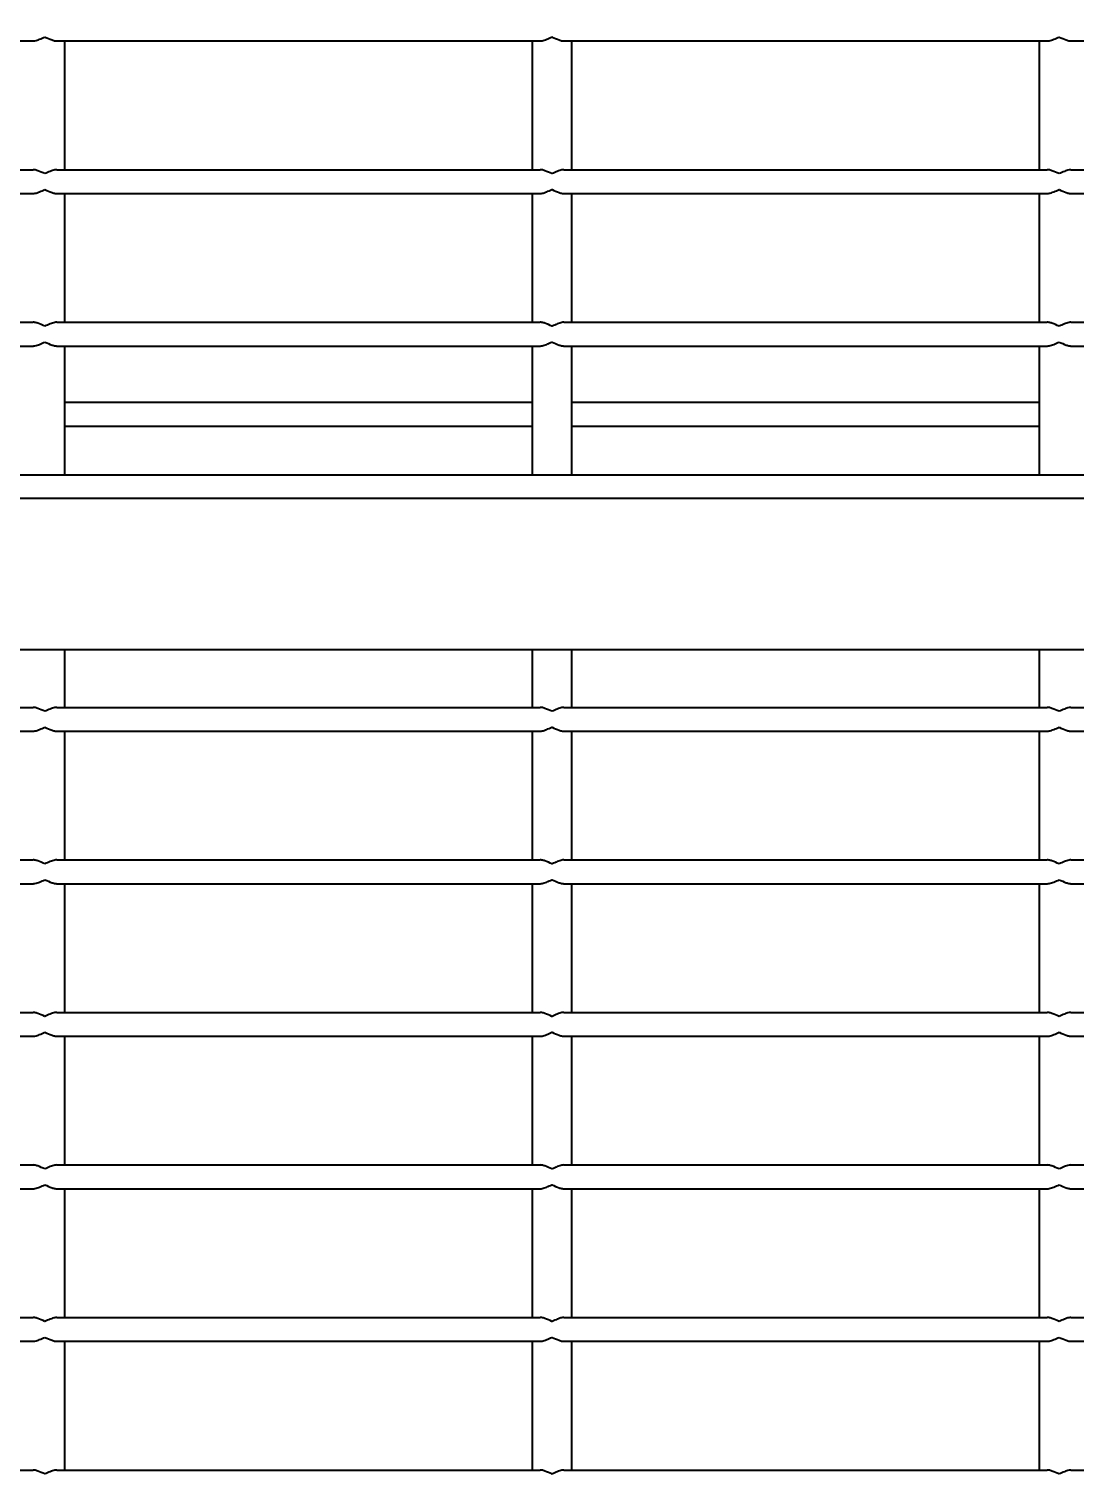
# Model space of a CAD drawing. Header units: millimetres. Extents: x 1293 to 41893, y 1011 to 26911.
# Drawn here: x 16609.7 to 16819.2, y 11190.9 to 11481.8 of the extents above; entities that cross this region are included whole.
import ezdxf

# ---------------------------------------------------------------- set-up
doc = ezdxf.new("R2010")
doc.units = ezdxf.units.MM
doc.header["$LTSCALE"] = 50
doc.layers.add('CAPA_1', color=7, linetype='Continuous')
doc.layers.add('PASILLOS', color=2, linetype='Continuous')
doc.styles.add('SLDTEXTSTYLE0', font='TXT', dxfattribs={"width": 0.75})
doc.dimstyles.new('SLDDIMSTYLE0', dxfattribs={"dimtxt": 100, "dimasz": 100, "dimexe": 0, "dimexo": 0.0625, "dimgap": 25, "dimtad": 2, "dimdec": 0, "dimrnd": 1e-09, "dimzin": 12, "dimdsep": 46, "dimtxsty": 'SLDTEXTSTYLE0', "dimsah": 1, "dimcen": 0.09, "dimadec": 0, "dimazin": 3, "dimtfac": 1, "dimtdec": 0, "dimtofl": 0, "dimtmove": 0, "dimatfit": 3, "dimfxl": 1, "dimfrac": 2, "dimtolj": 1, "dimtzin": 12, "dimarcsym": 0})

# ---------------------------------------------------------------- blocks, each defined once
blk = doc.blocks.new('_D_16')
at = {"layer": 'CAPA_1', "transparency": 16777216}
for p, q in [((7974.69, 13667.35), (7974.69, 9974.87)), ((18069.94, 13667.83), (18069.94, 9974.87)), ((7974.69, 10024.87), (18069.94, 10024.87))]:
    blk.add_line(p, q, dxfattribs=at)
for points in [[(7974.69, 10024.87), (8074.69, 10009.48), (8074.69, 10040.25)], [(18069.94, 10024.87), (17969.94, 10040.25), (17969.94, 10009.48)]]:
    blk.add_solid(points, dxfattribs=at)
at = {"layer": 'CAPA_1', "transparency": 16777216, "insert": (12837.59, 10153.77), "char_height": 100, "attachment_point": 1, "style": 'SLDTEXTSTYLE0'}
blk.add_mtext('10095', dxfattribs=at)

msp = doc.modelspace()

# ---------------------------------------------------------------- linework, layer by layer
at = {"layer": 'PASILLOS', "linetype": 'Continuous', "lineweight": 25}
for p, q in [((16513.6240732, 11479.4498926), (16610.4615732, 11479.4498926)), ((16615.2240732, 11479.4498926), (16712.0615732, 11479.4498926)), ((16616.8115732, 11453.6723926), (16616.8115732, 11479.4498926)), ((16710.4740732, 11479.4498926), (16710.4740732, 11453.6723926)), ((16716.8240732, 11479.4498926), (16813.6615732, 11479.4498926)), ((16718.4115732, 11453.6723926), (16718.4115732, 11479.4498926)), ((16812.0740732, 11479.4498926), (16812.0740732, 11453.6723926)), ((16818.4240732, 11479.4498926), (16915.2615732, 11479.4498926)), ((16513.6240732, 11453.6723926), (16610.4615732, 11453.6723926)), ((16615.2240732, 11453.6723926), (16712.0615732, 11453.6723926)), ((16716.8240732, 11453.6723926), (16813.6615732, 11453.6723926)), ((16818.4240732, 11453.6723926), (16915.2615732, 11453.6723926)), ((16513.6240732, 11448.9098926), (16610.4615732, 11448.9098926)), ((16615.2240732, 11448.9098926), (16712.0615732, 11448.9098926)), ((16616.8115732, 11423.1323926), (16616.8115732, 11448.9098926)), ((16710.4740732, 11448.9098926), (16710.4740732, 11423.1323926)), ((16716.8240732, 11448.9098926), (16813.6615732, 11448.9098926)), ((16718.4115732, 11423.1323926), (16718.4115732, 11448.9098926)), ((16812.0740732, 11448.9098926), (16812.0740732, 11423.1323926)), ((16818.4240732, 11448.9098926), (16915.2615732, 11448.9098926)), ((16513.6240732, 11423.1323926), (16610.4615732, 11423.1323926)), ((16615.2240732, 11423.1323926), (16712.0615732, 11423.1323926)), ((16716.8240732, 11423.1323926), (16813.6615732, 11423.1323926)), ((16818.4240732, 11423.1323926), (16915.2615732, 11423.1323926)), ((16513.6240732, 11418.3698926), (16610.4615732, 11418.3698926)), ((16615.2240732, 11418.3698926), (16712.0615732, 11418.3698926)), ((16616.8115732, 11392.5923926), (16616.8115732, 11418.3698926)), ((16710.4740732, 11418.3698926), (16710.4740732, 11392.5923926)), ((16716.8240732, 11418.3698926), (16813.6615732, 11418.3698926)), ((16718.4115732, 11392.5923926), (16718.4115732, 11418.3698926)), ((16812.0740732, 11418.3698926), (16812.0740732, 11392.5923926)), ((16818.4240732, 11418.3698926), (16915.2615732, 11418.3698926)), ((16616.8115732, 11407.0990597), (16710.4740732, 11407.0990597)), ((16718.4115732, 11407.0990597), (16812.0740732, 11407.0990597)), ((16616.8115732, 11402.3365597), (16710.4740732, 11402.3365597)), ((16718.4115732, 11402.3365597), (16812.0740732, 11402.3365597)), ((16513.6240732, 11392.5923926), (16610.4615732, 11392.5923926)), ((16610.4615732, 11392.5923926), (16615.2240732, 11392.5923926)), ((16615.2240732, 11392.5923926), (16712.0615732, 11392.5923926)), ((16712.0615732, 11392.5923926), (16716.8240732, 11392.5923926)), ((16716.8240732, 11392.5923926), (16813.6615732, 11392.5923926)), ((16813.6615732, 11392.5923926), (16818.4240732, 11392.5923926)), ((16818.4240732, 11392.5923926), (16915.2615732, 11392.5923926)), ((17041.4678232, 11387.8298926), (16285.8178232, 11387.8298926)), ((17041.4678232, 11357.5123926), (16285.8178232, 11357.5123926)), ((16616.8115732, 11346.0190597), (16616.8115732, 11357.5123926)), ((16710.4740732, 11357.5123926), (16710.4740732, 11346.0190597)), ((16718.4115732, 11346.0190597), (16718.4115732, 11357.5123926)), ((16812.0740732, 11357.5123926), (16812.0740732, 11346.0190597)), ((16513.6240732, 11346.0190597), (16610.4615732, 11346.0190597)), ((16615.2240732, 11346.0190597), (16712.0615732, 11346.0190597)), ((16716.8240732, 11346.0190597), (16813.6615732, 11346.0190597)), ((16818.4240732, 11346.0190597), (16915.2615732, 11346.0190597)), ((16513.6240732, 11341.2565597), (16610.4615732, 11341.2565597)), ((16615.2240732, 11341.2565597), (16712.0615732, 11341.2565597)), ((16616.8115732, 11315.4790597), (16616.8115732, 11341.2565597)), ((16710.4740732, 11341.2565597), (16710.4740732, 11315.4790597)), ((16716.8240732, 11341.2565597), (16813.6615732, 11341.2565597)), ((16718.4115732, 11315.4790597), (16718.4115732, 11341.2565597)), ((16812.0740732, 11341.2565597), (16812.0740732, 11315.4790597)), ((16818.4240732, 11341.2565597), (16915.2615732, 11341.2565597)), ((16513.6240732, 11315.4790597), (16610.4615732, 11315.4790597)), ((16615.2240732, 11315.4790597), (16712.0615732, 11315.4790597)), ((16716.8240732, 11315.4790597), (16813.6615732, 11315.4790597)), ((16818.4240732, 11315.4790597), (16915.2615732, 11315.4790597)), ((16513.6240732, 11310.7165597), (16610.4615732, 11310.7165597)), ((16615.2240732, 11310.7165597), (16712.0615732, 11310.7165597)), ((16616.8115732, 11284.9390597), (16616.8115732, 11310.7165597)), ((16710.4740732, 11310.7165597), (16710.4740732, 11284.9390597)), ((16716.8240732, 11310.7165597), (16813.6615732, 11310.7165597)), ((16718.4115732, 11284.9390597), (16718.4115732, 11310.7165597)), ((16812.0740732, 11310.7165597), (16812.0740732, 11284.9390597)), ((16818.4240732, 11310.7165597), (16915.2615732, 11310.7165597)), ((16513.6240732, 11284.9390597), (16610.4615732, 11284.9390597)), ((16615.2240732, 11284.9390597), (16712.0615732, 11284.9390597)), ((16716.8240732, 11284.9390597), (16813.6615732, 11284.9390597)), ((16818.4240732, 11284.9390597), (16915.2615732, 11284.9390597)), ((16513.6240732, 11280.1765597), (16610.4615732, 11280.1765597)), ((16615.2240732, 11280.1765597), (16712.0615732, 11280.1765597)), ((16616.8115732, 11254.3990597), (16616.8115732, 11280.1765597)), ((16710.4740732, 11280.1765597), (16710.4740732, 11254.3990597)), ((16716.8240732, 11280.1765597), (16813.6615732, 11280.1765597)), ((16718.4115732, 11254.3990597), (16718.4115732, 11280.1765597)), ((16812.0740732, 11280.1765597), (16812.0740732, 11254.3990597)), ((16818.4240732, 11280.1765597), (16915.2615732, 11280.1765597)), ((16513.6240732, 11254.3990597), (16610.4615732, 11254.3990597)), ((16615.2240732, 11254.3990597), (16712.0615732, 11254.3990597)), ((16716.8240732, 11254.3990597), (16813.6615732, 11254.3990597)), ((16818.4240732, 11254.3990597), (16915.2615732, 11254.3990597)), ((16513.6240732, 11249.6365597), (16610.4615732, 11249.6365597)), ((16615.2240732, 11249.6365597), (16712.0615732, 11249.6365597)), ((16616.8115732, 11223.8590597), (16616.8115732, 11249.6365597)), ((16710.4740732, 11249.6365597), (16710.4740732, 11223.8590597)), ((16716.8240732, 11249.6365597), (16813.6615732, 11249.6365597)), ((16718.4115732, 11223.8590597), (16718.4115732, 11249.6365597)), ((16812.0740732, 11249.6365597), (16812.0740732, 11223.8590597)), ((16818.4240732, 11249.6365597), (16915.2615732, 11249.6365597)), ((16513.6240732, 11223.8590597), (16610.4615732, 11223.8590597)), ((16615.2240732, 11223.8590597), (16712.0615732, 11223.8590597)), ((16716.8240732, 11223.8590597), (16813.6615732, 11223.8590597)), ((16818.4240732, 11223.8590597), (16915.2615732, 11223.8590597)), ((16513.6240732, 11219.0965597), (16610.4615732, 11219.0965597)), ((16615.2240732, 11219.0965597), (16712.0615732, 11219.0965597)), ((16616.8115732, 11193.3190597), (16616.8115732, 11219.0965597)), ((16710.4740732, 11219.0965597), (16710.4740732, 11193.3190597)), ((16716.8240732, 11219.0965597), (16813.6615732, 11219.0965597)), ((16718.4115732, 11193.3190597), (16718.4115732, 11219.0965597)), ((16812.0740732, 11219.0965597), (16812.0740732, 11193.3190597)), ((16818.4240732, 11219.0965597), (16915.2615732, 11219.0965597)), ((16513.6240732, 11193.3190597), (16610.4615732, 11193.3190597)), ((16615.2240732, 11193.3190597), (16712.0615732, 11193.3190597)), ((16716.8240732, 11193.3190597), (16813.6615732, 11193.3190597)), ((16818.4240732, 11193.3190597), (16915.2615732, 11193.3190597))]:
    msp.add_line(p, q, dxfattribs=at)
for points, knots in [([(16610.4615732, 11479.4498926), (16610.588376, 11479.4597347), (16611.0042281, 11479.4920122), (16611.8068173, 11479.7842233), (16612.4838178, 11480.0830837), (16612.8389892, 11480.2419279), (16612.8428232, 11480.2436426)], [0, 0, 0, 0, 0.1723614537, 0.5652622384, 0.9953071929, 1, 1, 1, 1]), ([(16612.8428232, 11480.2436426), (16612.846657, 11480.2419281), (16613.3265646, 11480.0273067), (16614.039838, 11479.7089008), (16614.8238008, 11479.4743839), (16615.1249339, 11479.4559586), (16615.2240732, 11479.4498926)], [0, 0, 0, 0, 0.0046971273, 0.5879730074, 0.8643521995, 1, 1, 1, 1]), ([(16712.0615732, 11479.4498926), (16712.188376, 11479.4597347), (16712.6042281, 11479.4920122), (16713.4068173, 11479.7842233), (16714.0838178, 11480.0830837), (16714.4389892, 11480.2419279), (16714.4428232, 11480.2436426)], [0, 0, 0, 0, 0.1723614537, 0.5652622384, 0.9953071929, 1, 1, 1, 1]), ([(16714.4428232, 11480.2436426), (16714.446657, 11480.2419281), (16714.9265646, 11480.0273067), (16715.639838, 11479.7089008), (16716.4238008, 11479.4743839), (16716.7249339, 11479.4559586), (16716.8240732, 11479.4498926)], [0, 0, 0, 0, 0.00469712726, 0.58797300745, 0.86435219951, 1, 1, 1, 1]), ([(16813.6615732, 11479.4498926), (16813.788376, 11479.4597347), (16814.2042281, 11479.4920122), (16815.0068173, 11479.7842233), (16815.6838178, 11480.0830837), (16816.0389892, 11480.2419279), (16816.0428232, 11480.2436426)], [0, 0, 0, 0, 0.1723614537, 0.5652622384, 0.9953071929, 1, 1, 1, 1]), ([(16816.0428232, 11480.2436426), (16816.046657, 11480.2419281), (16816.5265646, 11480.0273067), (16817.239838, 11479.7089008), (16818.0238008, 11479.4743839), (16818.3249339, 11479.4559586), (16818.4240732, 11479.4498926)], [0, 0, 0, 0, 0.0046971273, 0.5879730074, 0.8643521995, 1, 1, 1, 1]), ([(16612.8428232, 11452.8786426), (16612.8389893, 11452.8803571), (16612.3590818, 11453.0949785), (16611.6458083, 11453.4133844), (16610.8618455, 11453.6479013), (16610.5607124, 11453.6663266), (16610.4615732, 11453.6723926)], [0, 0, 0, 0, 0.0046971273, 0.5879730074, 0.8643521995, 1, 1, 1, 1]), ([(16615.2240732, 11453.6723926), (16615.0972703, 11453.6625505), (16614.6814182, 11453.630273), (16613.878829, 11453.3380619), (16613.2018285, 11453.0392015), (16612.8466571, 11452.8803572), (16612.8428232, 11452.8786426)], [0, 0, 0, 0, 0.1723614537, 0.5652622384, 0.9953071929, 1, 1, 1, 1]), ([(16714.4428232, 11452.8786426), (16714.4389893, 11452.8803571), (16713.9590818, 11453.0949785), (16713.2458083, 11453.4133844), (16712.4618455, 11453.6479013), (16712.1607124, 11453.6663266), (16712.0615732, 11453.6723926)], [0, 0, 0, 0, 0.0046971273, 0.5879730074, 0.8643521995, 1, 1, 1, 1]), ([(16716.8240732, 11453.6723926), (16716.6972703, 11453.6625505), (16716.2814182, 11453.630273), (16715.478829, 11453.3380619), (16714.8018285, 11453.0392015), (16714.4466571, 11452.8803572), (16714.4428232, 11452.8786426)], [0, 0, 0, 0, 0.1723614537, 0.5652622384, 0.9953071929, 1, 1, 1, 1]), ([(16816.0428232, 11452.8786426), (16816.0389893, 11452.8803571), (16815.5590818, 11453.0949785), (16814.8458083, 11453.4133844), (16814.0618455, 11453.6479013), (16813.7607124, 11453.6663266), (16813.6615732, 11453.6723926)], [0, 0, 0, 0, 0.0046971273, 0.5879730073, 0.8643521995, 1, 1, 1, 1]), ([(16818.4240732, 11453.6723926), (16818.2972703, 11453.6625505), (16817.8814182, 11453.630273), (16817.078829, 11453.3380619), (16816.4018285, 11453.0392015), (16816.0466571, 11452.8803572), (16816.0428232, 11452.8786426)], [0, 0, 0, 0, 0.1723614537, 0.5652622384, 0.9953071929, 1, 1, 1, 1]), ([(16610.4615732, 11448.9098926), (16610.588376, 11448.9197347), (16611.0042281, 11448.9520122), (16611.8068173, 11449.2442233), (16612.4838178, 11449.5430837), (16612.8389892, 11449.7019279), (16612.8428232, 11449.7036426)], [0, 0, 0, 0, 0.1723614537, 0.5652622384, 0.9953071929, 1, 1, 1, 1]), ([(16612.8428232, 11449.7036426), (16612.846657, 11449.7019281), (16613.3265646, 11449.4873067), (16614.039838, 11449.1689008), (16614.8238008, 11448.9343839), (16615.1249339, 11448.9159586), (16615.2240732, 11448.9098926)], [0, 0, 0, 0, 0.00469712726, 0.58797300742, 0.86435219951, 1, 1, 1, 1]), ([(16712.0615732, 11448.9098926), (16712.188376, 11448.9197347), (16712.6042281, 11448.9520122), (16713.4068173, 11449.2442233), (16714.0838178, 11449.5430837), (16714.4389892, 11449.7019279), (16714.4428232, 11449.7036426)], [0, 0, 0, 0, 0.1723614537, 0.5652622384, 0.9953071929, 1, 1, 1, 1]), ([(16714.4428232, 11449.7036426), (16714.446657, 11449.7019281), (16714.9265646, 11449.4873067), (16715.639838, 11449.1689008), (16716.4238008, 11448.9343839), (16716.7249339, 11448.9159586), (16716.8240732, 11448.9098926)], [0, 0, 0, 0, 0.00469712726, 0.58797300745, 0.86435219951, 1, 1, 1, 1]), ([(16813.6615732, 11448.9098926), (16813.788376, 11448.9197347), (16814.2042281, 11448.9520122), (16815.0068173, 11449.2442233), (16815.6838178, 11449.5430837), (16816.0389892, 11449.7019279), (16816.0428232, 11449.7036426)], [0, 0, 0, 0, 0.1723614537, 0.5652622384, 0.9953071929, 1, 1, 1, 1]), ([(16816.0428232, 11449.7036426), (16816.046657, 11449.7019281), (16816.5265646, 11449.4873067), (16817.239838, 11449.1689008), (16818.0238008, 11448.9343839), (16818.3249339, 11448.9159586), (16818.4240732, 11448.9098926)], [0, 0, 0, 0, 0.0046971273, 0.5879730074, 0.8643521995, 1, 1, 1, 1]), ([(16612.8428232, 11422.3386426), (16612.8389893, 11422.3403571), (16612.3590818, 11422.5549785), (16611.6458083, 11422.8733844), (16610.8618455, 11423.1079013), (16610.5607124, 11423.1263266), (16610.4615732, 11423.1323926)], [0, 0, 0, 0, 0.0046971273, 0.5879730074, 0.8643521995, 1, 1, 1, 1]), ([(16615.2240732, 11423.1323926), (16615.0972703, 11423.1225505), (16614.6814182, 11423.090273), (16613.878829, 11422.7980619), (16613.2018285, 11422.4992015), (16612.8466571, 11422.3403572), (16612.8428232, 11422.3386426)], [0, 0, 0, 0, 0.1723614537, 0.5652622384, 0.9953071929, 1, 1, 1, 1]), ([(16714.4428232, 11422.3386426), (16714.4389893, 11422.3403571), (16713.9590818, 11422.5549785), (16713.2458083, 11422.8733844), (16712.4618455, 11423.1079013), (16712.1607124, 11423.1263266), (16712.0615732, 11423.1323926)], [0, 0, 0, 0, 0.0046971273, 0.5879730074, 0.8643521995, 1, 1, 1, 1]), ([(16716.8240732, 11423.1323926), (16716.6972703, 11423.1225505), (16716.2814182, 11423.090273), (16715.478829, 11422.7980619), (16714.8018285, 11422.4992015), (16714.4466571, 11422.3403572), (16714.4428232, 11422.3386426)], [0, 0, 0, 0, 0.1723614537, 0.5652622384, 0.9953071929, 1, 1, 1, 1]), ([(16816.0428232, 11422.3386426), (16816.0389893, 11422.3403571), (16815.5590818, 11422.5549785), (16814.8458083, 11422.8733844), (16814.0618455, 11423.1079013), (16813.7607124, 11423.1263266), (16813.6615732, 11423.1323926)], [0, 0, 0, 0, 0.0046971273, 0.5879730073, 0.8643521995, 1, 1, 1, 1]), ([(16818.4240732, 11423.1323926), (16818.2972703, 11423.1225505), (16817.8814182, 11423.090273), (16817.078829, 11422.7980619), (16816.4018285, 11422.4992015), (16816.0466571, 11422.3403572), (16816.0428232, 11422.3386426)], [0, 0, 0, 0, 0.1723614537, 0.5652622384, 0.9953071929, 1, 1, 1, 1]), ([(16610.4615732, 11418.3698926), (16610.588376, 11418.3797347), (16611.0042281, 11418.4120122), (16611.8068173, 11418.7042233), (16612.4838178, 11419.0030837), (16612.8389892, 11419.1619279), (16612.8428232, 11419.1636426)], [0, 0, 0, 0, 0.1723614537, 0.5652622384, 0.9953071929, 1, 1, 1, 1]), ([(16612.8428232, 11419.1636426), (16612.846657, 11419.1619281), (16613.3265646, 11418.9473067), (16614.039838, 11418.6289008), (16614.8238008, 11418.3943839), (16615.1249339, 11418.3759586), (16615.2240732, 11418.3698926)], [0, 0, 0, 0, 0.00469712726, 0.58797300742, 0.86435219951, 1, 1, 1, 1]), ([(16712.0615732, 11418.3698926), (16712.188376, 11418.3797347), (16712.6042281, 11418.4120122), (16713.4068173, 11418.7042233), (16714.0838178, 11419.0030837), (16714.4389892, 11419.1619279), (16714.4428232, 11419.1636426)], [0, 0, 0, 0, 0.1723614537, 0.5652622384, 0.9953071929, 1, 1, 1, 1]), ([(16714.4428232, 11419.1636426), (16714.446657, 11419.1619281), (16714.9265646, 11418.9473067), (16715.639838, 11418.6289008), (16716.4238008, 11418.3943839), (16716.7249339, 11418.3759586), (16716.8240732, 11418.3698926)], [0, 0, 0, 0, 0.00469712726, 0.58797300745, 0.86435219951, 1, 1, 1, 1]), ([(16813.6615732, 11418.3698926), (16813.788376, 11418.3797347), (16814.2042281, 11418.4120122), (16815.0068173, 11418.7042233), (16815.6838178, 11419.0030837), (16816.0389892, 11419.1619279), (16816.0428232, 11419.1636426)], [0, 0, 0, 0, 0.1723614537, 0.5652622384, 0.9953071929, 1, 1, 1, 1]), ([(16816.0428232, 11419.1636426), (16816.046657, 11419.1619281), (16816.5265646, 11418.9473067), (16817.239838, 11418.6289008), (16818.0238008, 11418.3943839), (16818.3249339, 11418.3759586), (16818.4240732, 11418.3698926)], [0, 0, 0, 0, 0.0046971273, 0.5879730074, 0.8643521995, 1, 1, 1, 1]), ([(16612.8428232, 11345.2253097), (16612.8389893, 11345.2270242), (16612.3590818, 11345.4416455), (16611.6458083, 11345.7600515), (16610.8618455, 11345.9945683), (16610.5607124, 11346.0129937), (16610.4615732, 11346.0190597)], [0, 0, 0, 0, 0.00469712726, 0.58797300738, 0.86435219951, 1, 1, 1, 1]), ([(16615.2240732, 11346.0190597), (16615.0972703, 11346.0092175), (16614.6814182, 11345.9769401), (16613.878829, 11345.6847289), (16613.2018285, 11345.3858685), (16612.8466571, 11345.2270243), (16612.8428232, 11345.2253097)], [0, 0, 0, 0, 0.1723614537, 0.5652622384, 0.9953071929, 1, 1, 1, 1]), ([(16714.4428232, 11345.2253097), (16714.4389893, 11345.2270242), (16713.9590818, 11345.4416455), (16713.2458083, 11345.7600515), (16712.4618455, 11345.9945683), (16712.1607124, 11346.0129937), (16712.0615732, 11346.0190597)], [0, 0, 0, 0, 0.0046971273, 0.5879730074, 0.8643521995, 1, 1, 1, 1]), ([(16716.8240732, 11346.0190597), (16716.6972703, 11346.0092175), (16716.2814182, 11345.9769401), (16715.478829, 11345.6847289), (16714.8018285, 11345.3858685), (16714.4466571, 11345.2270243), (16714.4428232, 11345.2253097)], [0, 0, 0, 0, 0.1723614537, 0.5652622384, 0.9953071929, 1, 1, 1, 1]), ([(16816.0428232, 11345.2253097), (16816.0389893, 11345.2270242), (16815.5590818, 11345.4416455), (16814.8458083, 11345.7600515), (16814.0618455, 11345.9945683), (16813.7607124, 11346.0129937), (16813.6615732, 11346.0190597)], [0, 0, 0, 0, 0.00469712726, 0.58797300734, 0.86435219951, 1, 1, 1, 1]), ([(16818.4240732, 11346.0190597), (16818.2972703, 11346.0092175), (16817.8814182, 11345.9769401), (16817.078829, 11345.6847289), (16816.4018285, 11345.3858685), (16816.0466571, 11345.2270243), (16816.0428232, 11345.2253097)], [0, 0, 0, 0, 0.1723614537, 0.5652622384, 0.9953071929, 1, 1, 1, 1]), ([(16610.4615732, 11341.2565597), (16610.588376, 11341.2664018), (16611.0042281, 11341.2986793), (16611.8068173, 11341.5908904), (16612.4838178, 11341.8897508), (16612.8389892, 11342.048595), (16612.8428232, 11342.0503097)], [0, 0, 0, 0, 0.1723614537, 0.5652622384, 0.9953071929, 1, 1, 1, 1]), ([(16612.8428232, 11342.0503097), (16612.846657, 11342.0485951), (16613.3265646, 11341.8339738), (16614.039838, 11341.5155678), (16614.8238008, 11341.281051), (16615.1249339, 11341.2626257), (16615.2240732, 11341.2565597)], [0, 0, 0, 0, 0.00469712726, 0.58797300742, 0.86435219951, 1, 1, 1, 1]), ([(16712.0615732, 11341.2565597), (16712.188376, 11341.2664018), (16712.6042281, 11341.2986793), (16713.4068173, 11341.5908904), (16714.0838178, 11341.8897508), (16714.4389892, 11342.048595), (16714.4428232, 11342.0503097)], [0, 0, 0, 0, 0.1723614537, 0.5652622384, 0.9953071929, 1, 1, 1, 1]), ([(16714.4428232, 11342.0503097), (16714.446657, 11342.0485951), (16714.9265646, 11341.8339738), (16715.639838, 11341.5155678), (16716.4238008, 11341.281051), (16716.7249339, 11341.2626257), (16716.8240732, 11341.2565597)], [0, 0, 0, 0, 0.0046971273, 0.5879730075, 0.8643521995, 1, 1, 1, 1]), ([(16813.6615732, 11341.2565597), (16813.788376, 11341.2664018), (16814.2042281, 11341.2986793), (16815.0068173, 11341.5908904), (16815.6838178, 11341.8897508), (16816.0389892, 11342.048595), (16816.0428232, 11342.0503097)], [0, 0, 0, 0, 0.17236145371, 0.5652622384, 0.99530719289, 1, 1, 1, 1]), ([(16816.0428232, 11342.0503097), (16816.046657, 11342.0485951), (16816.5265646, 11341.8339738), (16817.239838, 11341.5155678), (16818.0238008, 11341.281051), (16818.3249339, 11341.2626257), (16818.4240732, 11341.2565597)], [0, 0, 0, 0, 0.0046971273, 0.5879730074, 0.8643521995, 1, 1, 1, 1]), ([(16612.8428232, 11314.6853097), (16612.8389893, 11314.6870242), (16612.3590818, 11314.9016455), (16611.6458083, 11315.2200515), (16610.8618455, 11315.4545683), (16610.5607124, 11315.4729937), (16610.4615732, 11315.4790597)], [0, 0, 0, 0, 0.0046971273, 0.5879730074, 0.8643521995, 1, 1, 1, 1]), ([(16615.2240732, 11315.4790597), (16615.0972703, 11315.4692175), (16614.6814182, 11315.4369401), (16613.878829, 11315.1447289), (16613.2018285, 11314.8458685), (16612.8466571, 11314.6870243), (16612.8428232, 11314.6853097)], [0, 0, 0, 0, 0.1723614537, 0.5652622384, 0.9953071929, 1, 1, 1, 1]), ([(16714.4428232, 11314.6853097), (16714.4389893, 11314.6870242), (16713.9590818, 11314.9016455), (16713.2458083, 11315.2200515), (16712.4618455, 11315.4545683), (16712.1607124, 11315.4729937), (16712.0615732, 11315.4790597)], [0, 0, 0, 0, 0.0046971273, 0.5879730074, 0.8643521995, 1, 1, 1, 1]), ([(16716.8240732, 11315.4790597), (16716.6972703, 11315.4692175), (16716.2814182, 11315.4369401), (16715.478829, 11315.1447289), (16714.8018285, 11314.8458685), (16714.4466571, 11314.6870243), (16714.4428232, 11314.6853097)], [0, 0, 0, 0, 0.1723614537, 0.5652622384, 0.9953071929, 1, 1, 1, 1]), ([(16816.0428232, 11314.6853097), (16816.0389893, 11314.6870242), (16815.5590818, 11314.9016455), (16814.8458083, 11315.2200515), (16814.0618455, 11315.4545683), (16813.7607124, 11315.4729937), (16813.6615732, 11315.4790597)], [0, 0, 0, 0, 0.0046971273, 0.5879730073, 0.8643521995, 1, 1, 1, 1]), ([(16818.4240732, 11315.4790597), (16818.2972703, 11315.4692175), (16817.8814182, 11315.4369401), (16817.078829, 11315.1447289), (16816.4018285, 11314.8458685), (16816.0466571, 11314.6870243), (16816.0428232, 11314.6853097)], [0, 0, 0, 0, 0.1723614537, 0.5652622384, 0.9953071929, 1, 1, 1, 1]), ([(16610.4615732, 11310.7165597), (16610.588376, 11310.7264018), (16611.0042281, 11310.7586793), (16611.8068173, 11311.0508904), (16612.4838178, 11311.3497508), (16612.8389892, 11311.508595), (16612.8428232, 11311.5103097)], [0, 0, 0, 0, 0.17236145372, 0.56526223842, 0.99530719289, 1, 1, 1, 1]), ([(16612.8428232, 11311.5103097), (16612.846657, 11311.5085951), (16613.3265646, 11311.2939738), (16614.039838, 11310.9755678), (16614.8238008, 11310.741051), (16615.1249339, 11310.7226257), (16615.2240732, 11310.7165597)], [0, 0, 0, 0, 0.0046971273, 0.5879730074, 0.8643521995, 1, 1, 1, 1]), ([(16712.0615732, 11310.7165597), (16712.188376, 11310.7264018), (16712.6042281, 11310.7586793), (16713.4068173, 11311.0508904), (16714.0838178, 11311.3497508), (16714.4389892, 11311.508595), (16714.4428232, 11311.5103097)], [0, 0, 0, 0, 0.1723614537, 0.5652622384, 0.9953071929, 1, 1, 1, 1]), ([(16714.4428232, 11311.5103097), (16714.446657, 11311.5085951), (16714.9265646, 11311.2939738), (16715.639838, 11310.9755678), (16716.4238008, 11310.741051), (16716.7249339, 11310.7226257), (16716.8240732, 11310.7165597)], [0, 0, 0, 0, 0.0046971273, 0.5879730075, 0.8643521995, 1, 1, 1, 1]), ([(16813.6615732, 11310.7165597), (16813.788376, 11310.7264018), (16814.2042281, 11310.7586793), (16815.0068173, 11311.0508904), (16815.6838178, 11311.3497508), (16816.0389892, 11311.508595), (16816.0428232, 11311.5103097)], [0, 0, 0, 0, 0.1723614537, 0.5652622384, 0.9953071929, 1, 1, 1, 1]), ([(16816.0428232, 11311.5103097), (16816.046657, 11311.5085951), (16816.5265646, 11311.2939738), (16817.239838, 11310.9755678), (16818.0238008, 11310.741051), (16818.3249339, 11310.7226257), (16818.4240732, 11310.7165597)], [0, 0, 0, 0, 0.0046971273, 0.5879730074, 0.8643521995, 1, 1, 1, 1]), ([(16612.8428232, 11284.1453097), (16612.8389893, 11284.1470242), (16612.3590818, 11284.3616455), (16611.6458083, 11284.6800515), (16610.8618455, 11284.9145683), (16610.5607124, 11284.9329937), (16610.4615732, 11284.9390597)], [0, 0, 0, 0, 0.0046971273, 0.5879730074, 0.8643521995, 1, 1, 1, 1]), ([(16615.2240732, 11284.9390597), (16615.0972703, 11284.9292175), (16614.6814182, 11284.8969401), (16613.878829, 11284.6047289), (16613.2018285, 11284.3058685), (16612.8466571, 11284.1470243), (16612.8428232, 11284.1453097)], [0, 0, 0, 0, 0.1723614537, 0.5652622384, 0.9953071929, 1, 1, 1, 1]), ([(16714.4428232, 11284.1453097), (16714.4389893, 11284.1470242), (16713.9590818, 11284.3616455), (16713.2458083, 11284.6800515), (16712.4618455, 11284.9145683), (16712.1607124, 11284.9329937), (16712.0615732, 11284.9390597)], [0, 0, 0, 0, 0.0046971273, 0.5879730074, 0.8643521995, 1, 1, 1, 1]), ([(16716.8240732, 11284.9390597), (16716.6972703, 11284.9292175), (16716.2814182, 11284.8969401), (16715.478829, 11284.6047289), (16714.8018285, 11284.3058685), (16714.4466571, 11284.1470243), (16714.4428232, 11284.1453097)], [0, 0, 0, 0, 0.1723614537, 0.5652622384, 0.9953071929, 1, 1, 1, 1]), ([(16816.0428232, 11284.1453097), (16816.0389893, 11284.1470242), (16815.5590818, 11284.3616455), (16814.8458083, 11284.6800515), (16814.0618455, 11284.9145683), (16813.7607124, 11284.9329937), (16813.6615732, 11284.9390597)], [0, 0, 0, 0, 0.0046971273, 0.5879730073, 0.8643521995, 1, 1, 1, 1]), ([(16818.4240732, 11284.9390597), (16818.2972703, 11284.9292175), (16817.8814182, 11284.8969401), (16817.078829, 11284.6047289), (16816.4018285, 11284.3058685), (16816.0466571, 11284.1470243), (16816.0428232, 11284.1453097)], [0, 0, 0, 0, 0.1723614537, 0.5652622384, 0.9953071929, 1, 1, 1, 1]), ([(16610.4615732, 11280.1765597), (16610.588376, 11280.1864018), (16611.0042281, 11280.2186793), (16611.8068173, 11280.5108904), (16612.4838178, 11280.8097508), (16612.8389892, 11280.968595), (16612.8428232, 11280.9703097)], [0, 0, 0, 0, 0.1723614537, 0.5652622384, 0.9953071929, 1, 1, 1, 1]), ([(16612.8428232, 11280.9703097), (16612.846657, 11280.9685951), (16613.3265646, 11280.7539738), (16614.039838, 11280.4355678), (16614.8238008, 11280.201051), (16615.1249339, 11280.1826257), (16615.2240732, 11280.1765597)], [0, 0, 0, 0, 0.0046971273, 0.5879730074, 0.8643521995, 1, 1, 1, 1]), ([(16712.0615732, 11280.1765597), (16712.188376, 11280.1864018), (16712.6042281, 11280.2186793), (16713.4068173, 11280.5108904), (16714.0838178, 11280.8097508), (16714.4389892, 11280.968595), (16714.4428232, 11280.9703097)], [0, 0, 0, 0, 0.1723614537, 0.5652622384, 0.9953071929, 1, 1, 1, 1]), ([(16714.4428232, 11280.9703097), (16714.446657, 11280.9685951), (16714.9265646, 11280.7539738), (16715.639838, 11280.4355678), (16716.4238008, 11280.201051), (16716.7249339, 11280.1826257), (16716.8240732, 11280.1765597)], [0, 0, 0, 0, 0.0046971273, 0.5879730075, 0.8643521995, 1, 1, 1, 1]), ([(16813.6615732, 11280.1765597), (16813.788376, 11280.1864018), (16814.2042281, 11280.2186793), (16815.0068173, 11280.5108904), (16815.6838178, 11280.8097508), (16816.0389892, 11280.968595), (16816.0428232, 11280.9703097)], [0, 0, 0, 0, 0.17236145371, 0.5652622384, 0.99530719289, 1, 1, 1, 1]), ([(16816.0428232, 11280.9703097), (16816.046657, 11280.9685951), (16816.5265646, 11280.7539738), (16817.239838, 11280.4355678), (16818.0238008, 11280.201051), (16818.3249339, 11280.1826257), (16818.4240732, 11280.1765597)], [0, 0, 0, 0, 0.0046971273, 0.5879730074, 0.8643521995, 1, 1, 1, 1]), ([(16612.8428232, 11253.6053097), (16612.8389893, 11253.6070242), (16612.3590818, 11253.8216455), (16611.6458083, 11254.1400515), (16610.8618455, 11254.3745683), (16610.5607124, 11254.3929937), (16610.4615732, 11254.3990597)], [0, 0, 0, 0, 0.0046971273, 0.5879730074, 0.8643521995, 1, 1, 1, 1]), ([(16615.2240732, 11254.3990597), (16615.0972703, 11254.3892175), (16614.6814182, 11254.3569401), (16613.878829, 11254.0647289), (16613.2018285, 11253.7658685), (16612.8466571, 11253.6070243), (16612.8428232, 11253.6053097)], [0, 0, 0, 0, 0.17236145371, 0.5652622384, 0.99530719289, 1, 1, 1, 1]), ([(16714.4428232, 11253.6053097), (16714.4389893, 11253.6070242), (16713.9590818, 11253.8216455), (16713.2458083, 11254.1400515), (16712.4618455, 11254.3745683), (16712.1607124, 11254.3929937), (16712.0615732, 11254.3990597)], [0, 0, 0, 0, 0.0046971273, 0.5879730074, 0.8643521995, 1, 1, 1, 1]), ([(16716.8240732, 11254.3990597), (16716.6972703, 11254.3892175), (16716.2814182, 11254.3569401), (16715.478829, 11254.0647289), (16714.8018285, 11253.7658685), (16714.4466571, 11253.6070243), (16714.4428232, 11253.6053097)], [0, 0, 0, 0, 0.17236145372, 0.56526223842, 0.99530719289, 1, 1, 1, 1]), ([(16816.0428232, 11253.6053097), (16816.0389893, 11253.6070242), (16815.5590818, 11253.8216455), (16814.8458083, 11254.1400515), (16814.0618455, 11254.3745683), (16813.7607124, 11254.3929937), (16813.6615732, 11254.3990597)], [0, 0, 0, 0, 0.0046971273, 0.5879730073, 0.8643521995, 1, 1, 1, 1]), ([(16818.4240732, 11254.3990597), (16818.2972703, 11254.3892175), (16817.8814182, 11254.3569401), (16817.078829, 11254.0647289), (16816.4018285, 11253.7658685), (16816.0466571, 11253.6070243), (16816.0428232, 11253.6053097)], [0, 0, 0, 0, 0.1723614537, 0.5652622384, 0.9953071929, 1, 1, 1, 1]), ([(16610.4615732, 11249.6365597), (16610.588376, 11249.6464018), (16611.0042281, 11249.6786793), (16611.8068173, 11249.9708904), (16612.4838178, 11250.2697508), (16612.8389892, 11250.428595), (16612.8428232, 11250.4303097)], [0, 0, 0, 0, 0.1723614537, 0.5652622384, 0.9953071929, 1, 1, 1, 1]), ([(16612.8428232, 11250.4303097), (16612.846657, 11250.4285951), (16613.3265646, 11250.2139738), (16614.039838, 11249.8955678), (16614.8238008, 11249.661051), (16615.1249339, 11249.6426257), (16615.2240732, 11249.6365597)], [0, 0, 0, 0, 0.0046971273, 0.5879730074, 0.8643521995, 1, 1, 1, 1]), ([(16712.0615732, 11249.6365597), (16712.188376, 11249.6464018), (16712.6042281, 11249.6786793), (16713.4068173, 11249.9708904), (16714.0838178, 11250.2697508), (16714.4389892, 11250.428595), (16714.4428232, 11250.4303097)], [0, 0, 0, 0, 0.1723614537, 0.5652622384, 0.9953071929, 1, 1, 1, 1]), ([(16714.4428232, 11250.4303097), (16714.446657, 11250.4285951), (16714.9265646, 11250.2139738), (16715.639838, 11249.8955678), (16716.4238008, 11249.661051), (16716.7249339, 11249.6426257), (16716.8240732, 11249.6365597)], [0, 0, 0, 0, 0.0046971273, 0.5879730075, 0.8643521995, 1, 1, 1, 1]), ([(16813.6615732, 11249.6365597), (16813.788376, 11249.6464018), (16814.2042281, 11249.6786793), (16815.0068173, 11249.9708904), (16815.6838178, 11250.2697508), (16816.0389892, 11250.428595), (16816.0428232, 11250.4303097)], [0, 0, 0, 0, 0.1723614537, 0.5652622384, 0.9953071929, 1, 1, 1, 1]), ([(16816.0428232, 11250.4303097), (16816.046657, 11250.4285951), (16816.5265646, 11250.2139738), (16817.239838, 11249.8955678), (16818.0238008, 11249.661051), (16818.3249339, 11249.6426257), (16818.4240732, 11249.6365597)], [0, 0, 0, 0, 0.0046971273, 0.5879730074, 0.8643521995, 1, 1, 1, 1]), ([(16612.8428232, 11223.0653097), (16612.8389893, 11223.0670242), (16612.3590818, 11223.2816455), (16611.6458083, 11223.6000515), (16610.8618455, 11223.8345683), (16610.5607124, 11223.8529937), (16610.4615732, 11223.8590597)], [0, 0, 0, 0, 0.00469712726, 0.58797300738, 0.86435219951, 1, 1, 1, 1]), ([(16615.2240732, 11223.8590597), (16615.0972703, 11223.8492175), (16614.6814182, 11223.8169401), (16613.878829, 11223.5247289), (16613.2018285, 11223.2258685), (16612.8466571, 11223.0670243), (16612.8428232, 11223.0653097)], [0, 0, 0, 0, 0.1723614537, 0.5652622384, 0.9953071929, 1, 1, 1, 1]), ([(16714.4428232, 11223.0653097), (16714.4389893, 11223.0670242), (16713.9590818, 11223.2816455), (16713.2458083, 11223.6000515), (16712.4618455, 11223.8345683), (16712.1607124, 11223.8529937), (16712.0615732, 11223.8590597)], [0, 0, 0, 0, 0.0046971273, 0.5879730074, 0.8643521995, 1, 1, 1, 1]), ([(16716.8240732, 11223.8590597), (16716.6972703, 11223.8492175), (16716.2814182, 11223.8169401), (16715.478829, 11223.5247289), (16714.8018285, 11223.2258685), (16714.4466571, 11223.0670243), (16714.4428232, 11223.0653097)], [0, 0, 0, 0, 0.1723614537, 0.5652622384, 0.9953071929, 1, 1, 1, 1]), ([(16816.0428232, 11223.0653097), (16816.0389893, 11223.0670242), (16815.5590818, 11223.2816455), (16814.8458083, 11223.6000515), (16814.0618455, 11223.8345683), (16813.7607124, 11223.8529937), (16813.6615732, 11223.8590597)], [0, 0, 0, 0, 0.0046971273, 0.5879730073, 0.8643521995, 1, 1, 1, 1]), ([(16818.4240732, 11223.8590597), (16818.2972703, 11223.8492175), (16817.8814182, 11223.8169401), (16817.078829, 11223.5247289), (16816.4018285, 11223.2258685), (16816.0466571, 11223.0670243), (16816.0428232, 11223.0653097)], [0, 0, 0, 0, 0.1723614537, 0.5652622384, 0.9953071929, 1, 1, 1, 1]), ([(16610.4615732, 11219.0965597), (16610.588376, 11219.1064018), (16611.0042281, 11219.1386793), (16611.8068173, 11219.4308904), (16612.4838178, 11219.7297508), (16612.8389892, 11219.888595), (16612.8428232, 11219.8903097)], [0, 0, 0, 0, 0.1723614537, 0.5652622384, 0.9953071929, 1, 1, 1, 1]), ([(16612.8428232, 11219.8903097), (16612.846657, 11219.8885951), (16613.3265646, 11219.6739738), (16614.039838, 11219.3555678), (16614.8238008, 11219.121051), (16615.1249339, 11219.1026257), (16615.2240732, 11219.0965597)], [0, 0, 0, 0, 0.0046971273, 0.5879730074, 0.8643521995, 1, 1, 1, 1]), ([(16712.0615732, 11219.0965597), (16712.188376, 11219.1064018), (16712.6042281, 11219.1386793), (16713.4068173, 11219.4308904), (16714.0838178, 11219.7297508), (16714.4389892, 11219.888595), (16714.4428232, 11219.8903097)], [0, 0, 0, 0, 0.1723614537, 0.5652622384, 0.9953071929, 1, 1, 1, 1]), ([(16714.4428232, 11219.8903097), (16714.446657, 11219.8885951), (16714.9265646, 11219.6739738), (16715.639838, 11219.3555678), (16716.4238008, 11219.121051), (16716.7249339, 11219.1026257), (16716.8240732, 11219.0965597)], [0, 0, 0, 0, 0.0046971273, 0.5879730075, 0.8643521995, 1, 1, 1, 1]), ([(16813.6615732, 11219.0965597), (16813.788376, 11219.1064018), (16814.2042281, 11219.1386793), (16815.0068173, 11219.4308904), (16815.6838178, 11219.7297508), (16816.0389892, 11219.888595), (16816.0428232, 11219.8903097)], [0, 0, 0, 0, 0.17236145371, 0.5652622384, 0.99530719289, 1, 1, 1, 1]), ([(16816.0428232, 11219.8903097), (16816.046657, 11219.8885951), (16816.5265646, 11219.6739738), (16817.239838, 11219.3555678), (16818.0238008, 11219.121051), (16818.3249339, 11219.1026257), (16818.4240732, 11219.0965597)], [0, 0, 0, 0, 0.0046971273, 0.5879730074, 0.8643521995, 1, 1, 1, 1]), ([(16612.8428232, 11192.5253097), (16612.8389893, 11192.5270242), (16612.3590818, 11192.7416455), (16611.6458083, 11193.0600515), (16610.8618455, 11193.2945683), (16610.5607124, 11193.3129937), (16610.4615732, 11193.3190597)], [0, 0, 0, 0, 0.0046971273, 0.5879730074, 0.8643521995, 1, 1, 1, 1]), ([(16615.2240732, 11193.3190597), (16615.0972703, 11193.3092175), (16614.6814182, 11193.2769401), (16613.878829, 11192.9847289), (16613.2018285, 11192.6858685), (16612.8466571, 11192.5270243), (16612.8428232, 11192.5253097)], [0, 0, 0, 0, 0.1723614537, 0.5652622384, 0.9953071929, 1, 1, 1, 1]), ([(16714.4428232, 11192.5253097), (16714.4389893, 11192.5270242), (16713.9590818, 11192.7416455), (16713.2458083, 11193.0600515), (16712.4618455, 11193.2945683), (16712.1607124, 11193.3129937), (16712.0615732, 11193.3190597)], [0, 0, 0, 0, 0.0046971273, 0.5879730074, 0.8643521995, 1, 1, 1, 1]), ([(16716.8240732, 11193.3190597), (16716.6972703, 11193.3092175), (16716.2814182, 11193.2769401), (16715.478829, 11192.9847289), (16714.8018285, 11192.6858685), (16714.4466571, 11192.5270243), (16714.4428232, 11192.5253097)], [0, 0, 0, 0, 0.17236145372, 0.56526223842, 0.99530719289, 1, 1, 1, 1]), ([(16816.0428232, 11192.5253097), (16816.0389893, 11192.5270242), (16815.5590818, 11192.7416455), (16814.8458083, 11193.0600515), (16814.0618455, 11193.2945683), (16813.7607124, 11193.3129937), (16813.6615732, 11193.3190597)], [0, 0, 0, 0, 0.0046971273, 0.5879730073, 0.8643521995, 1, 1, 1, 1]), ([(16818.4240732, 11193.3190597), (16818.2972703, 11193.3092175), (16817.8814182, 11193.2769401), (16817.078829, 11192.9847289), (16816.4018285, 11192.6858685), (16816.0466571, 11192.5270243), (16816.0428232, 11192.5253097)], [0, 0, 0, 0, 0.1723614537, 0.5652622384, 0.9953071929, 1, 1, 1, 1])]:
    msp.add_open_spline(points, degree=3, knots=knots, dxfattribs=at)

# ---------------------------------------------------------------- dimensions: what is measured, and where the dimension line sits
at = {"layer": 'CAPA_1'}
dim = msp.add_linear_dim(base=(18069.9378232, 10024.8657267), p1=(7974.6878232, 13730.853389), p2=(18069.9378232, 13731.328389), dimstyle='SLDDIMSTYLE0', dxfattribs=at)
dim.commit()
dim.dimension.update_dxf_attribs({"geometry": '_D_16', "text_midpoint": (13022.3128232, 10024.8657267), "dimtype": 160})

doc.saveas('drawing.dxf')
